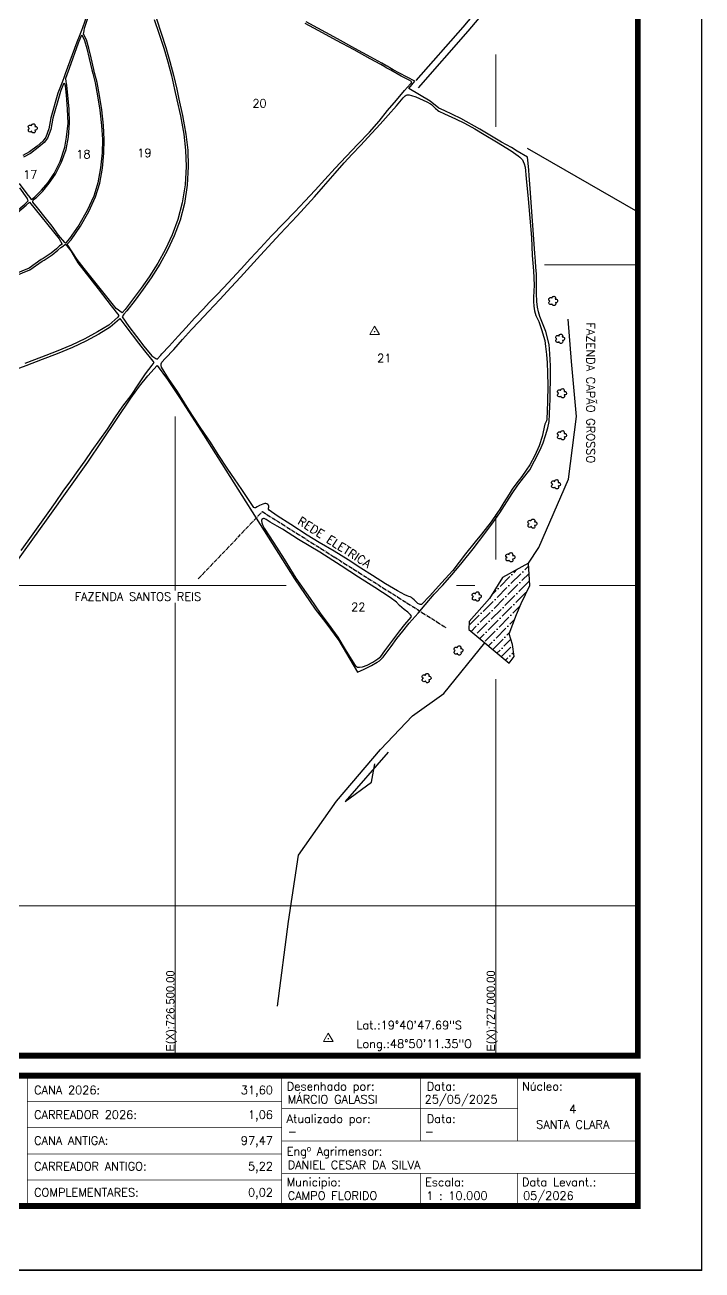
# Model space of a CAD drawing. Extents: x 725222 to 727322, y 7821032 to 7824002.
# Drawn here: x 726265 to 727322, y 7821032 to 7822974 of the extents above; entities that cross this region are included whole.
import ezdxf
from ezdxf.enums import TextEntityAlignment as Align

# ---------------------------------------------------------------- set-up
doc = ezdxf.new("R2010")
doc.units = 0
doc.header["$MEASUREMENT"] = 0
for name, pattern in [('CENTER2', [1.125, 0.75, -0.125, 0.125, -0.125]), ('CONTINUO', [0]), ('LIN0', [0])]:
    doc.linetypes.add(name, pattern=pattern)
for name, color, linetype, lineweight in [('0114001243', 1, 'Continuous', 25), ('MALHA', 8, 'Continuous', 9), ('TEXTO_DIVERSOS', 7, 'Continuous', 5)]:
    doc.layers.add(name, color=color, linetype=linetype, lineweight=lineweight)
for name, color, linetype in [('0114001243013', 5, 'Continuous'), ('0114001243014', 5, 'Continuous'), ('0114001243015', 5, 'Continuous'), ('0114001243016', 5, 'Continuous'), ('0114001243017', 5, 'Continuous'), ('0114001243018', 5, 'Continuous'), ('0114001243019', 5, 'Continuous'), ('0114001243020', 5, 'Continuous'), ('0114001243021', 5, 'Continuous'), ('0114001243022', 5, 'Continuous'), ('_SIMBOLO ARVORE', 118, 'Continuous'), ('CERCA', 56, 'CONTINUO'), ('CURSOS_D_AGUA', 5, 'Continuous'), ('ESTRADA', 1, 'Continuous'), ('MARGEM', 7, 'CONTINUO'), ('REDE_DE_LUZ', 6, 'Continuous'), ('texto', 7, 'Continuous'), ('TEXTO CONFRONTANTES', 7, 'Continuous'), ('TEXTO_NUN_TAL', 7, 'Continuous')]:
    doc.layers.add(name, color=color, linetype=linetype)
doc.styles.add('Simplex', font='simplex.shx')

# ---------------------------------------------------------------- blocks, each defined once
blk = doc.blocks.new('PONY')
at = {"layer": 'texto', "color": 7, "lineweight": 9, "flags": 128}
blk.add_lwpolyline([(734458.8, 7810309.3), (734469.9, 7810309.3), (734464.3, 7810318.9)], close=True, dxfattribs=at)
at = {"layer": 'texto', "color": 7, "lineweight": 9, "const_width": 0.872, "flags": 128}
blk.add_lwpolyline([(734463.9, 7810312.5, -1), (734464.8, 7810312.5, -1)], format="xyb", close=True, dxfattribs=at)

msp = doc.modelspace()

# ---------------------------------------------------------------- hatches: boundary and pattern name
at = {"linetype": 'Continuous'}
h = msp.add_hatch(dxfattribs=at)
h.set_pattern_fill('ANSI36', color=4, scale=70)
h.paths.add_polyline_path([(726957.9, 7822031.3), (727020.9, 7821978.6), (727028.5, 7821989.4), (727025.9, 7822007.7), (727021, 7822024.6), (727032.1, 7822054.5), (727039.5, 7822071.9), (727052.9, 7822100), (727051.1, 7822134.9), (727010.3, 7822112.5), (726990, 7822079.7), (726958.3, 7822044)])

# ---------------------------------------------------------------- linework, layer by layer
at = {"layer": '0114001243'}
for points in [[(726236.8, 7822114.9), (726301.9, 7822205.5), (726363.5, 7822292.6), (726430.6, 7822392.3), (726443.9, 7822410.9), (726457.3, 7822427.2), (726471.9, 7822443.2), (726487.8, 7822421.4), (726507.7, 7822391.9), (726543.9, 7822335), (726686.1, 7822110.6), (726718.1, 7822062.8), (726734.8, 7822041.9), (726755.1, 7822014), (726784.2, 7821964.7), (726794.5, 7821969.7), (726806, 7821975.1), (726815, 7821980.4), (726818.6, 7821982.7), (726821, 7821984.9), (726824.3, 7821988.4), (726827.5, 7821992.2), (726836.5, 7822004.6), (726845.8, 7822017.3), (726854.7, 7822028.8), (726865, 7822041), (726878.6, 7822057), (726889.9, 7822069.8), (726904, 7822086.5), (726916.6, 7822100.2), (726928.1, 7822113), (726940.1, 7822127), (726947.3, 7822135.7), (726964.9, 7822157.4), (726983.1, 7822181.2), (726996.6, 7822199.3), (727006.3, 7822213.1), (727017.1, 7822230.4), (727025.7, 7822243.6), (727034.1, 7822256.4), (727043.3, 7822267.7), (727052.8, 7822280.6), (727060.3, 7822294.4), (727069.3, 7822311.8), (727073.6, 7822322.4), (727077.5, 7822334.1), (727081.2, 7822345.8), (727083, 7822356), (727083.8, 7822367.1), (727084.5, 7822380.3), (727084.7, 7822389.5), (727084.8, 7822402), (727085.3, 7822420.1), (727085.5, 7822442.9), (727084.4, 7822461.4), (727083.2, 7822476), (727077.9, 7822496.3), (727072, 7822511.6), (727068.8, 7822519.6), (727066.4, 7822526.9), (727064.9, 7822534.3), (727063.8, 7822543), (727063.3, 7822555.4), (727063.7, 7822575), (727063.3, 7822586.3), (727062.5, 7822595.9), (727061.9, 7822605.8), (727060.9, 7822618.2), (727053.5, 7822719.1), (727051.9, 7822739.5), (727051.3, 7822748), (727050.4, 7822758.7), (727049.6, 7822768), (727033.5, 7822777.3), (727024.6, 7822783), (727009.1, 7822791.8), (726975.3, 7822811.6), (726945.4, 7822828.3), (726919.3, 7822841.2), (726911.2, 7822844.6), (726897.8, 7822855.7), (726864.4, 7822875.4), (726873.8, 7822886.9), (726849.8, 7822899), (726839.6, 7822904.5), (726837.4, 7822906.2), (726830.3, 7822910.1), (726828.2, 7822911.4), (726822, 7822914.9), (726805.1, 7822924.2), (726780.2, 7822937.9), (726752.9, 7822952.6), (726704.1, 7822979.3)], [(726362.5, 7822990.5), (726355.2, 7822970), (726353.9, 7822965.9), (726351.6, 7822960.8), (726349.8, 7822956.6), (726346.4, 7822947.7), (726332, 7822907.9), (726328.3, 7822898.2), (726326, 7822892.1), (726322.8, 7822883.5), (726318.7, 7822873.3), (726316.8, 7822868.1), (726305.8, 7822829.5), (726302.8, 7822812.2), (726298.1, 7822799.2), (726293.3, 7822792.9), (726284.4, 7822785.5), (726272.7, 7822776.6), (726262, 7822770.8)]]:
    msp.add_lwpolyline(points, dxfattribs=at)
at = {"layer": '0114001243013'}
msp.add_lwpolyline([(726252.3, 7822684.1), (726265.5, 7822695.1), (726270.6, 7822700.2), (726269.1, 7822704.3), (726257.6, 7822720.1)], dxfattribs=at)
at = {"layer": '0114001243014'}
msp.add_lwpolyline([(726253.8, 7822681.8), (726267.4, 7822693.1), (726272.6, 7822698.2), (726318.6, 7822641), (726323.5, 7822632.7), (726319.4, 7822629.7), (726314.5, 7822625.4), (726306.2, 7822618.5), (726293.8, 7822610.2), (726290.5, 7822608.4), (726271.8, 7822595.2), (726248.9, 7822585.7)], dxfattribs=at)
at = {"layer": '0114001243015'}
msp.add_lwpolyline([(726250.1, 7822582.8), (726273.3, 7822592.5), (726292.2, 7822605.7), (726295.4, 7822607.5), (726308.1, 7822616), (726316.6, 7822623), (726321.4, 7822627.3), (726325.4, 7822630.1), (726326.4, 7822631.1), (726328.8, 7822632.6), (726337, 7822622.3), (726347.9, 7822603.1), (726379.6, 7822562.7), (726400.1, 7822536.5), (726411.7, 7822521.4), (726410.1, 7822518.6), (726396.3, 7822506), (726378.5, 7822495.6), (726358.8, 7822484.8), (726338, 7822475), (726314.2, 7822465), (726291.1, 7822456.1), (726265.3, 7822446.2)], dxfattribs=at)
at = {"layer": '0114001243016'}
msp.add_lwpolyline([(726259.5, 7822154.6), (726270.2, 7822169.5), (726291, 7822198.7), (726301.4, 7822213.1), (726313.2, 7822229.5), (726325.3, 7822247), (726337, 7822263.5), (726348.7, 7822279.6), (726359.2, 7822294.6), (726370.5, 7822310.4), (726382.5, 7822327.4), (726394.3, 7822343.8), (726405.6, 7822361.4), (726418.3, 7822379.7), (726431, 7822396.5), (726441.8, 7822413.2), (726453.5, 7822430.2), (726463.7, 7822443.8), (726466.9, 7822447.7), (726465.3, 7822449.8), (726461.5, 7822454.9), (726452.5, 7822466.1), (726442.9, 7822478), (726433.1, 7822491), (726422, 7822506.3), (726413.9, 7822516.6), (726412.7, 7822515.7), (726398.6, 7822502.8), (726380.5, 7822492.2), (726360.6, 7822481.3), (726339.6, 7822471.4), (726315.6, 7822461.4), (726292.5, 7822452.4), (726266.6, 7822442.5), (726240, 7822433)], dxfattribs=at)
at = {"layer": '0114001243017'}
msp.add_lwpolyline([(726256.3, 7822727), (726268.3, 7822711.2), (726272.8, 7822705.2), (726275.3, 7822702), (726277.1, 7822703.4), (726281.6, 7822706.6), (726291.4, 7822716.6), (726301.4, 7822728.8), (726311.2, 7822742.9), (726320.2, 7822761.5), (726327.5, 7822783.8), (726330.5, 7822799.4), (726332.6, 7822821.1), (726332, 7822842.9), (726330.2, 7822864.8), (726328.7, 7822879.6), (726327.7, 7822882.8), (726326.7, 7822883.5), (726325.6, 7822882.4), (726321.5, 7822872.2), (726319.7, 7822867.2), (726308.7, 7822828.8), (726305.7, 7822811.4), (726300.8, 7822797.7), (726295.4, 7822790.8), (726286.3, 7822783.2), (726274.3, 7822774.1), (726263.1, 7822768)], dxfattribs=at)
at = {"layer": '0114001243018'}
msp.add_lwpolyline([(726354.1, 7822959), (726358.4, 7822950.3), (726362.1, 7822937.5), (726365.6, 7822922.3), (726369.8, 7822904.2), (726371.1, 7822898.9), (726375, 7822883.9), (726378.6, 7822863.8), (726382.3, 7822841.7), (726385.1, 7822817.6), (726386.2, 7822795.9), (726385.7, 7822774.7), (726383.4, 7822751.4), (726379, 7822728.2), (726372.7, 7822707.4), (726362.5, 7822684.8), (726349.5, 7822662), (726334.9, 7822641.1), (726329.2, 7822634.7), (726328.5, 7822634.1), (726327.5, 7822635), (726317.8, 7822646.7), (726307.7, 7822660.4), (726297.2, 7822674.2), (726285.2, 7822689), (726277.9, 7822698), (726278.4, 7822701.4), (726283.1, 7822704.7), (726293.2, 7822715), (726303.3, 7822727.4), (726313.3, 7822741.7), (726322.4, 7822760.6), (726329.5, 7822779.9), (726333.6, 7822800.1), (726334.9, 7822821.1), (726334.4, 7822843), (726332.5, 7822865), (726331, 7822880.1), (726330, 7822883.5), (726329.9, 7822885.6), (726329.2, 7822891.2), (726331.1, 7822897.2), (726334.8, 7822906.8), (726349.2, 7822946.7), (726352.6, 7822955.5), (726354.1, 7822959)], close=True, dxfattribs=at)
at = {"layer": '0114001243019'}
msp.add_lwpolyline([(726467.2, 7822982.9), (726474.9, 7822960.3), (726482.1, 7822938.1), (726488.4, 7822916.7), (726494, 7822895.5), (726498.9, 7822873.5), (726502.4, 7822857.8), (726508, 7822832.7), (726513.1, 7822803.8), (726515.9, 7822778.9), (726516.7, 7822753.6), (726515.3, 7822724.9), (726510.9, 7822696.8), (726504.1, 7822671.1), (726495.3, 7822646.9), (726484.9, 7822624.9), (726472.8, 7822603), (726459.2, 7822581.7), (726446.9, 7822564), (726434.5, 7822547.2), (726421.7, 7822530.5), (726416.9, 7822525.3), (726407.8, 7822531.9), (726395.5, 7822547.5), (726383, 7822563.1), (726370.1, 7822578.8), (726358, 7822594.6), (726347.1, 7822608.6), (726331.5, 7822632.7), (726337.3, 7822639.2), (726352.1, 7822660.4), (726365.2, 7822683.5), (726375.5, 7822706.4), (726382, 7822727.5), (726386.4, 7822751), (726388.7, 7822774.6), (726389.2, 7822795.9), (726388.1, 7822817.8), (726385.3, 7822842.1), (726381.6, 7822864.3), (726378, 7822884.6), (726374.1, 7822899.6), (726372.8, 7822904.9), (726368.5, 7822923), (726365, 7822938.3), (726361.2, 7822951.4), (726356.9, 7822960), (726357.8, 7822965.5), (726358.4, 7822969.6), (726359.8, 7822974.1), (726365.3, 7822989.5)], dxfattribs=at)
at = {"layer": '0114001243020'}
msp.add_lwpolyline([(726470.5, 7822984), (726478.1, 7822961.4), (726485.4, 7822939.1), (726491.7, 7822917.6), (726497.3, 7822896.3), (726502.2, 7822874.3), (726505.7, 7822858.5), (726511.4, 7822833.4), (726516.4, 7822804.2), (726519.3, 7822779.1), (726520.1, 7822753.5), (726518.7, 7822724.6), (726514.3, 7822696.1), (726507.4, 7822670.1), (726498.4, 7822645.6), (726488, 7822623.3), (726475.8, 7822601.2), (726462.1, 7822579.8), (726449.7, 7822562), (726437.3, 7822545.2), (726424.3, 7822528.3), (726419.5, 7822523), (726417.3, 7822519.3), (726427.6, 7822504.1), (726439.2, 7822488.2), (726451, 7822473.1), (726463.4, 7822458.2), (726469.7, 7822453.9), (726471.6, 7822453.3), (726477.6, 7822459.3), (726479.2, 7822461.2), (726490.5, 7822473.4), (726504.4, 7822488.8), (726516.7, 7822502.6), (726529.8, 7822517), (726543.2, 7822531.3), (726553.5, 7822542.2), (726564, 7822553), (726575.6, 7822565), (726588.6, 7822578.9), (726602.5, 7822594), (726617.5, 7822610.2), (726633.1, 7822626.9), (726650.1, 7822645.4), (726668.7, 7822664.7), (726686.5, 7822683), (726702, 7822699.3), (726718, 7822716.9), (726733.5, 7822733.5), (726749.2, 7822750.8), (726766.5, 7822769.4), (726784.5, 7822788.2), (726802.9, 7822807), (726818, 7822824.5), (726831.1, 7822841.2), (726844.9, 7822857.1), (726857.7, 7822872.1), (726867.1, 7822882.7), (726868.3, 7822884.3), (726868.2, 7822886.1), (726864.7, 7822888.2), (726852.3, 7822894.6), (726836.1, 7822903.8), (726829, 7822907.7), (726826.8, 7822909.1), (726820.6, 7822912.5), (726803.8, 7822921.8), (726778.9, 7822935.6), (726751.6, 7822950.2), (726729.4, 7822962.3), (726702.8, 7822976.9)], dxfattribs=at)
at = {"layer": '0114001243021', "linetype": 'Continuous'}
msp.add_lwpolyline([(726663.8, 7822648.5), (726689.9, 7822676.8), (726716.9, 7822706.2), (726731, 7822722.4), (726749.2, 7822743.2), (726763.4, 7822759.3), (726776, 7822772.9), (726789, 7822786.2), (726806.8, 7822805.8), (726819.4, 7822819.9), (726831.9, 7822833.7), (726845, 7822848.3), (726855.5, 7822860.6), (726858.7, 7822864), (726860.2, 7822865), (726861.6, 7822865.6), (726862.9, 7822865.6), (726864.7, 7822865.5), (726868.7, 7822864.6), (726875.1, 7822862.4), (726892.4, 7822854.3), (726897.9, 7822851.5), (726899.4, 7822850.5), (726902.5, 7822847.8), (726906, 7822844.1), (726907.8, 7822842.3), (726909.2, 7822841.3), (726910.9, 7822840.1), (726919.9, 7822836), (726937, 7822828.2), (726951.2, 7822821), (726967.3, 7822812.5), (726981.8, 7822803.5), (727000.9, 7822791.9), (727023.7, 7822778), (727035, 7822770.4), (727037.4, 7822768.3), (727039.6, 7822766.2), (727041.4, 7822763.9), (727042.9, 7822761.3), (727044.3, 7822757.7), (727045.6, 7822752.4), (727047.3, 7822734.7), (727050.4, 7822703), (727052.9, 7822673.2), (727055.8, 7822642.9), (727056.8, 7822614.9), (727058.7, 7822590.6), (727059.9, 7822568.6), (727059, 7822549.7), (727059, 7822542.8), (727059.4, 7822535.7), (727060.5, 7822528.3), (727062.4, 7822521.2), (727067.2, 7822511.7), (727071.4, 7822499.5), (727076.2, 7822482.4), (727077.3, 7822472.8), (727078.9, 7822460.5), (727080.2, 7822447.3), (727080.7, 7822431.6), (727081.2, 7822411.2), (727080.7, 7822387), (727080.3, 7822372.6), (727079.6, 7822359.5), (727079.2, 7822356.9), (727076.7, 7822351.4), (727072.3, 7822332.5), (727067.7, 7822318), (727060.9, 7822303), (727052.9, 7822288.3), (727047.2, 7822279.8), (727040.7, 7822270.2), (727031.2, 7822258.3), (727025.5, 7822250.4), (727020.6, 7822242.4), (727012.4, 7822229.3), (727006.1, 7822219.2), (727002.5, 7822213.8), (726992.7, 7822199.2), (726977.8, 7822180.1), (726968, 7822168.2), (726952.8, 7822149.3), (726932.8, 7822123.4), (726915.5, 7822104.2), (726896.9, 7822084.1), (726884.1, 7822070.4), (726883.1, 7822070.1), (726881.9, 7822070.3), (726878.3, 7822072.1), (726872.4, 7822077.4), (726869.9, 7822079.9), (726868.2, 7822081.1), (726866.2, 7822082.4), (726864.5, 7822082.9), (726861.9, 7822083.7), (726857.9, 7822085.2), (726846.7, 7822091.4), (726827.9, 7822102.7), (726807.8, 7822115.4), (726789.3, 7822127), (726769.7, 7822139.8), (726747.9, 7822153.3), (726724.5, 7822167.3), (726705.7, 7822178.3), (726680.1, 7822195.1), (726658.7, 7822208.6), (726646.6, 7822217.3), (726645.4, 7822219.1), (726645.6, 7822220.5), (726646.1, 7822222.3), (726646, 7822223.5), (726645.2, 7822225.1), (726644.3, 7822226.3), (726642.8, 7822227.3), (726641.2, 7822227.7), (726639.6, 7822227.8), (726636.5, 7822227), (726631.5, 7822224.8), (726627.6, 7822222.6), (726625.2, 7822221.2), (726624.1, 7822221), (726622.6, 7822221.5), (726615.3, 7822232.6), (726603.9, 7822249.8), (726592.1, 7822266.3), (726582, 7822281.6), (726567, 7822304.5), (726555.1, 7822323.6), (726539.6, 7822345.2), (726527.7, 7822363.7), (726518.5, 7822378.1), (726503.2, 7822402.6), (726489.5, 7822423.1), (726478.7, 7822440.7), (726477.8, 7822443.3), (726477.8, 7822445.7), (726479, 7822448.5), (726484.1, 7822453.9), (726497.5, 7822468.3), (726511.3, 7822483.6), (726525.4, 7822499.2), (726536.5, 7822511.3), (726551.6, 7822527.5), (726569.4, 7822546.3), (726586.9, 7822565.3), (726601.6, 7822580.8), (726617.1, 7822598.1), (726633, 7822615.3), (726651.2, 7822635.2)], close=True, dxfattribs=at)
at = {"layer": '0114001243022', "linetype": 'Continuous'}
msp.add_lwpolyline([(726638.5, 7822189.6), (726653.3, 7822167.3), (726669.6, 7822141.1), (726688.2, 7822111.4), (726710.3, 7822079.5), (726725.9, 7822056.9), (726738.7, 7822040.2), (726753.3, 7822019.5), (726765.2, 7822000.3), (726774.1, 7821985.1), (726780.8, 7821975.1), (726782.6, 7821973.5), (726784, 7821972.8), (726787.5, 7821972.5), (726792.1, 7821973.3), (726799.1, 7821975.8), (726808.1, 7821980.2), (726815.7, 7821985.4), (726820.4, 7821989.4), (726826.7, 7821998.1), (726839.3, 7822014.9), (726850, 7822029.4), (726858, 7822039.1), (726868, 7822050.7), (726868.3, 7822051.9), (726866.9, 7822054.4), (726862.8, 7822058.6), (726857, 7822062.5), (726853.3, 7822065.4), (726849.9, 7822069), (726844.9, 7822073.9), (726835.2, 7822081), (726811.4, 7822096.9), (726785.7, 7822113), (726758.6, 7822130.6), (726725.5, 7822151.8), (726692.3, 7822171.9), (726667.3, 7822188), (726658.7, 7822192.7), (726648, 7822199), (726641.5, 7822203.1), (726639.9, 7822204.1), (726638.5, 7822204.4), (726637.6, 7822204.3), (726636.3, 7822203.9), (726635.1, 7822203), (726634.4, 7822201.3), (726634.9, 7822197.6), (726636.4, 7822193.6)], close=True, dxfattribs=at)
at = {"layer": '_SIMBOLO ARVORE', "linetype": 'CONTINUO'}
for points in [[(726276, 7822808.6, 0), (726274.7, 7822807.5, 0), (726273.1, 7822807.3, 0), (726272, 7822807.8, 0), (726271.2, 7822808.6, 0), (726270.9, 7822809.5, 0), (726270.8, 7822810.8, 0), (726271.2, 7822811.6, 0), (726271.7, 7822812.3, 0), (726272.6, 7822812.9, 0), (726272, 7822813.1, 0), (726271.4, 7822813.5, 0), (726270.8, 7822814.6, 0), (726270.6, 7822815.9, 0), (726271.1, 7822817.2, 0), (726271.6, 7822817.6, 0), (726272.6, 7822818.2, 0), (726273.5, 7822818.3, 0), (726274.3, 7822818.2, 0), (726274.9, 7822818, 0), (726275.6, 7822817.3, 0), (726275.8, 7822818.5, 0), (726276, 7822819, 0), (726276.5, 7822819.6, 0), (726277.2, 7822819.9, 0), (726278, 7822820.2, 0), (726278.8, 7822820.3, 0), (726279.6, 7822820.2, 0), (726280.2, 7822819.8, 0), (726280.7, 7822819.3, 0), (726281.1, 7822818.5, 0), (726281.3, 7822817.6, 0), (726280.9, 7822816, 0), (726282, 7822816, 0), (726283, 7822815.8, 0), (726283.8, 7822815.1, 0), (726284.3, 7822814.5, 0), (726284.5, 7822812.3, 0), (726283.9, 7822811.3, 0), (726283.2, 7822810.6, 0), (726282, 7822810.3, 0), (726281, 7822810.4, 0), (726281.6, 7822808.3, 0), (726281.3, 7822807.5, 0), (726280.7, 7822806.6, 0), (726280.1, 7822806.1, 0), (726279.1, 7822805.9, 0), (726278.2, 7822805.9, 0), (726277.5, 7822806.1, 0), (726276.7, 7822806.9, 0), (726276.2, 7822807.6, 0), (726276, 7822808.7, 0)], [(727087.8, 7822539.4, 0), (727086.6, 7822538.3, 0), (727085, 7822538.1, 0), (727083.9, 7822538.6, 0), (727083.1, 7822539.4, 0), (727082.8, 7822540.3, 0), (727082.7, 7822541.6, 0), (727083.1, 7822542.4, 0), (727083.6, 7822543.1, 0), (727084.5, 7822543.7, 0), (727083.9, 7822543.9, 0), (727083.3, 7822544.3, 0), (727082.6, 7822545.4, 0), (727082.5, 7822546.7, 0), (727083, 7822548, 0), (727083.5, 7822548.4, 0), (727084.4, 7822549, 0), (727085.4, 7822549.1, 0), (727086.2, 7822549, 0), (727086.8, 7822548.7, 0), (727087.5, 7822548.1, 0), (727087.7, 7822549.3, 0), (727087.9, 7822549.8, 0), (727088.4, 7822550.4, 0), (727089.1, 7822550.7, 0), (727089.9, 7822551, 0), (727090.7, 7822551.1, 0), (727091.5, 7822551, 0), (727092.1, 7822550.6, 0), (727092.6, 7822550.1, 0), (727093, 7822549.3, 0), (727093.2, 7822548.4, 0), (727092.8, 7822546.8, 0), (727093.9, 7822546.8, 0), (727094.8, 7822546.6, 0), (727095.7, 7822545.9, 0), (727096.2, 7822545.3, 0), (727096.4, 7822543.1, 0), (727095.8, 7822542.1, 0), (727095.1, 7822541.4, 0), (727093.9, 7822541.1, 0), (727092.9, 7822541.2, 0), (727093.5, 7822539.1, 0), (727093.2, 7822538.3, 0), (727092.6, 7822537.4, 0), (727092, 7822536.9, 0), (727091, 7822536.7, 0), (727090.1, 7822536.7, 0), (727089.4, 7822536.9, 0), (727088.6, 7822537.7, 0), (727088.1, 7822538.4, 0), (727087.9, 7822539.5, 0)], [(727098.8, 7822480.4, 0), (727097.5, 7822479.3, 0), (727096, 7822479.1, 0), (727094.8, 7822479.6, 0), (727094, 7822480.4, 0), (727093.7, 7822481.3, 0), (727093.6, 7822482.6, 0), (727094, 7822483.4, 0), (727094.5, 7822484.1, 0), (727095.4, 7822484.7, 0), (727094.8, 7822484.9, 0), (727094.2, 7822485.3, 0), (727093.6, 7822486.4, 0), (727093.5, 7822487.7, 0), (727093.9, 7822489, 0), (727094.4, 7822489.4, 0), (727095.4, 7822490, 0), (727096.4, 7822490.1, 0), (727097.1, 7822490, 0), (727097.8, 7822489.8, 0), (727098.4, 7822489.1, 0), (727098.6, 7822490.3, 0), (727098.8, 7822490.8, 0), (727099.3, 7822491.4, 0), (727100.1, 7822491.7, 0), (727100.8, 7822492, 0), (727101.6, 7822492.1, 0), (727102.4, 7822492, 0), (727103, 7822491.6, 0), (727103.5, 7822491.1, 0), (727103.9, 7822490.3, 0), (727104.1, 7822489.4, 0), (727103.7, 7822487.8, 0), (727104.8, 7822487.8, 0), (727105.8, 7822487.6, 0), (727106.7, 7822486.9, 0), (727107.1, 7822486.3, 0), (727107.3, 7822484.1, 0), (727106.7, 7822483.1, 0), (727106, 7822482.4, 0), (727104.9, 7822482.1, 0), (727103.9, 7822482.2, 0), (727104.4, 7822480.1, 0), (727104.2, 7822479.3, 0), (727103.6, 7822478.4, 0), (727102.9, 7822477.9, 0), (727102, 7822477.7, 0), (727101, 7822477.7, 0), (727100.3, 7822477.9, 0), (727099.5, 7822478.7, 0), (727099, 7822479.4, 0), (727098.8, 7822480.5, 0)], [(727101.5, 7822395.4, 0), (727100.3, 7822394.4, 0), (727098.7, 7822394.2, 0), (727097.5, 7822394.6, 0), (727096.7, 7822395.4, 0), (727096.4, 7822396.3, 0), (727096.3, 7822397.6, 0), (727096.8, 7822398.5, 0), (727097.2, 7822399.1, 0), (727098.1, 7822399.7, 0), (727097.5, 7822399.9, 0), (727097, 7822400.4, 0), (727096.3, 7822401.4, 0), (727096.2, 7822402.7, 0), (727096.7, 7822404, 0), (727097.2, 7822404.5, 0), (727098.1, 7822405, 0), (727099.1, 7822405.2, 0), (727099.9, 7822405.1, 0), (727100.5, 7822404.8, 0), (727101.1, 7822404.2, 0), (727101.4, 7822405.3, 0), (727101.5, 7822405.8, 0), (727102, 7822406.4, 0), (727102.8, 7822406.7, 0), (727103.5, 7822407, 0), (727104.3, 7822407.1, 0), (727105.1, 7822407, 0), (727105.8, 7822406.7, 0), (727106.2, 7822406.2, 0), (727106.6, 7822405.3, 0), (727106.8, 7822404.4, 0), (727106.4, 7822402.8, 0), (727107.6, 7822402.8, 0), (727108.5, 7822402.6, 0), (727109.4, 7822401.9, 0), (727109.9, 7822401.4, 0), (727110, 7822399.1, 0), (727109.5, 7822398.1, 0), (727108.7, 7822397.5, 0), (727107.6, 7822397.2, 0), (727106.6, 7822397.3, 0), (727107.1, 7822395.2, 0), (727106.9, 7822394.3, 0), (727106.3, 7822393.4, 0), (727105.6, 7822392.9, 0), (727104.7, 7822392.7, 0), (727103.7, 7822392.7, 0), (727103, 7822392.9, 0), (727102.2, 7822393.7, 0), (727101.7, 7822394.4, 0), (727101.5, 7822395.5, 0)], [(727101.5, 7822329.9, 0), (727100.3, 7822328.8, 0), (727098.7, 7822328.6, 0), (727097.5, 7822329.1, 0), (727096.7, 7822329.9, 0), (727096.4, 7822330.8, 0), (727096.3, 7822332.1, 0), (727096.8, 7822332.9, 0), (727097.2, 7822333.5, 0), (727098.1, 7822334.2, 0), (727097.5, 7822334.4, 0), (727097, 7822334.8, 0), (727096.3, 7822335.9, 0), (727096.2, 7822337.1, 0), (727096.7, 7822338.5, 0), (727097.2, 7822338.9, 0), (727098.1, 7822339.5, 0), (727099.1, 7822339.6, 0), (727099.9, 7822339.5, 0), (727100.5, 7822339.2, 0), (727101.1, 7822338.6, 0), (727101.4, 7822339.8, 0), (727101.5, 7822340.2, 0), (727102, 7822340.9, 0), (727102.8, 7822341.2, 0), (727103.5, 7822341.5, 0), (727104.3, 7822341.6, 0), (727105.1, 7822341.4, 0), (727105.8, 7822341.1, 0), (727106.2, 7822340.6, 0), (727106.6, 7822339.8, 0), (727106.8, 7822338.9, 0), (727106.4, 7822337.3, 0), (727107.6, 7822337.3, 0), (727108.5, 7822337.1, 0), (727109.4, 7822336.4, 0), (727109.9, 7822335.8, 0), (727110, 7822333.6, 0), (727109.5, 7822332.6, 0), (727108.7, 7822331.9, 0), (727107.6, 7822331.6, 0), (727106.6, 7822331.7, 0), (727107.1, 7822329.6, 0), (727106.9, 7822328.7, 0), (727106.3, 7822327.9, 0), (727105.6, 7822327.4, 0), (727104.7, 7822327.1, 0), (727103.7, 7822327.2, 0), (727103, 7822327.4, 0), (727102.2, 7822328.2, 0), (727101.7, 7822328.9, 0), (727101.5, 7822330, 0)], [(727092.2, 7822253.4, 0), (727091, 7822252.3, 0), (727089.4, 7822252.2, 0), (727088.2, 7822252.6, 0), (727087.4, 7822253.4, 0), (727087.1, 7822254.3, 0), (727087, 7822255.6, 0), (727087.5, 7822256.5, 0), (727087.9, 7822257.1, 0), (727088.8, 7822257.7, 0), (727088.2, 7822257.9, 0), (727087.7, 7822258.4, 0), (727087, 7822259.4, 0), (727086.9, 7822260.7, 0), (727087.4, 7822262, 0), (727087.9, 7822262.5, 0), (727088.8, 7822263, 0), (727089.8, 7822263.2, 0), (727090.6, 7822263, 0), (727091.2, 7822262.8, 0), (727091.9, 7822262.2, 0), (727092.1, 7822263.3, 0), (727092.2, 7822263.8, 0), (727092.7, 7822264.4, 0), (727093.5, 7822264.7, 0), (727094.2, 7822265, 0), (727095, 7822265.1, 0), (727095.8, 7822265, 0), (727096.5, 7822264.6, 0), (727096.9, 7822264.1, 0), (727097.3, 7822263.3, 0), (727097.5, 7822262.4, 0), (727097.1, 7822260.8, 0), (727098.3, 7822260.8, 0), (727099.2, 7822260.6, 0), (727100.1, 7822259.9, 0), (727100.6, 7822259.3, 0), (727100.7, 7822257.1, 0), (727100.2, 7822256.1, 0), (727099.4, 7822255.4, 0), (727098.3, 7822255.1, 0), (727097.3, 7822255.2, 0), (727097.8, 7822253.2, 0), (727097.6, 7822252.3, 0), (727097, 7822251.4, 0), (727096.3, 7822250.9, 0), (727095.4, 7822250.7, 0), (727094.5, 7822250.7, 0), (727093.8, 7822250.9, 0), (727093, 7822251.7, 0), (727092.4, 7822252.4, 0), (727092.2, 7822253.5, 0)], [(727055.4, 7822191.9, 0), (727054.2, 7822190.9, 0), (727052.6, 7822190.7, 0), (727051.5, 7822191.1, 0), (727050.7, 7822191.9, 0), (727050.3, 7822192.8, 0), (727050.3, 7822194.1, 0), (727050.7, 7822195, 0), (727051.1, 7822195.6, 0), (727052.1, 7822196.2, 0), (727051.5, 7822196.4, 0), (727050.9, 7822196.9, 0), (727050.2, 7822197.9, 0), (727050.1, 7822199.2, 0), (727050.6, 7822200.5, 0), (727051.1, 7822201, 0), (727052, 7822201.5, 0), (727053, 7822201.7, 0), (727053.8, 7822201.6, 0), (727054.4, 7822201.3, 0), (727055.1, 7822200.7, 0), (727055.3, 7822201.8, 0), (727055.5, 7822202.3, 0), (727056, 7822202.9, 0), (727056.7, 7822203.2, 0), (727057.5, 7822203.5, 0), (727058.3, 7822203.6, 0), (727059.1, 7822203.5, 0), (727059.7, 7822203.2, 0), (727060.2, 7822202.6, 0), (727060.6, 7822201.8, 0), (727060.7, 7822200.9, 0), (727060.4, 7822199.3, 0), (727061.5, 7822199.3, 0), (727062.4, 7822199.1, 0), (727063.3, 7822198.4, 0), (727063.8, 7822197.8, 0), (727063.9, 7822195.6, 0), (727063.4, 7822194.6, 0), (727062.7, 7822194, 0), (727061.5, 7822193.7, 0), (727060.5, 7822193.7, 0), (727061.1, 7822191.7, 0), (727060.8, 7822190.8, 0), (727060.2, 7822189.9, 0), (727059.6, 7822189.4, 0), (727058.6, 7822189.2, 0), (727057.7, 7822189.2, 0), (727057, 7822189.4, 0), (727056.2, 7822190.2, 0), (727055.6, 7822190.9, 0), (727055.5, 7822192, 0)], [(727021, 7822139.5, 0), (727019.8, 7822138.4, 0), (727018.2, 7822138.2, 0), (727017, 7822138.7, 0), (727016.2, 7822139.5, 0), (727015.9, 7822140.4, 0), (727015.8, 7822141.7, 0), (727016.3, 7822142.5, 0), (727016.7, 7822143.1, 0), (727017.6, 7822143.8, 0), (727017, 7822144, 0), (727016.5, 7822144.4, 0), (727015.8, 7822145.5, 0), (727015.7, 7822146.7, 0), (727016.2, 7822148.1, 0), (727016.7, 7822148.5, 0), (727017.6, 7822149.1, 0), (727018.6, 7822149.2, 0), (727019.4, 7822149.1, 0), (727020, 7822148.8, 0), (727020.7, 7822148.2, 0), (727020.9, 7822149.4, 0), (727021, 7822149.8, 0), (727021.5, 7822150.5, 0), (727022.3, 7822150.8, 0), (727023, 7822151.1, 0), (727023.8, 7822151.2, 0), (727024.6, 7822151.1, 0), (727025.3, 7822150.7, 0), (727025.7, 7822150.2, 0), (727026.1, 7822149.4, 0), (727026.3, 7822148.5, 0), (727025.9, 7822146.9, 0), (727027.1, 7822146.9, 0), (727028, 7822146.7, 0), (727028.9, 7822146, 0), (727029.4, 7822145.4, 0), (727029.5, 7822143.2, 0), (727029, 7822142.2, 0), (727028.2, 7822141.5, 0), (727027.1, 7822141.2, 0), (727026.1, 7822141.3, 0), (727026.6, 7822139.2, 0), (727026.4, 7822138.3, 0), (727025.8, 7822137.5, 0), (727025.1, 7822137, 0), (727024.2, 7822136.7, 0), (727023.3, 7822136.8, 0), (727022.6, 7822137, 0), (727021.8, 7822137.8, 0), (727021.2, 7822138.5, 0), (727021, 7822139.6, 0)], [(726968.5, 7822078.3, 0), (726967.3, 7822077.2, 0), (726965.7, 7822077.1, 0), (726964.6, 7822077.5, 0), (726963.8, 7822078.3, 0), (726963.4, 7822079.2, 0), (726963.4, 7822080.5, 0), (726963.8, 7822081.3, 0), (726964.2, 7822082, 0), (726965.2, 7822082.6, 0), (726964.6, 7822082.8, 0), (726964, 7822083.2, 0), (726963.3, 7822084.3, 0), (726963.2, 7822085.6, 0), (726963.7, 7822086.9, 0), (726964.2, 7822087.4, 0), (726965.1, 7822087.9, 0), (726966.1, 7822088.1, 0), (726966.9, 7822087.9, 0), (726967.5, 7822087.7, 0), (726968.2, 7822087.1, 0), (726968.4, 7822088.2, 0), (726968.6, 7822088.7, 0), (726969.1, 7822089.3, 0), (726969.8, 7822089.6, 0), (726970.6, 7822089.9, 0), (726971.4, 7822090, 0), (726972.2, 7822089.9, 0), (726972.8, 7822089.5, 0), (726973.3, 7822089, 0), (726973.7, 7822088.2, 0), (726973.8, 7822087.3, 0), (726973.5, 7822085.7, 0), (726974.6, 7822085.7, 0), (726975.5, 7822085.5, 0), (726976.4, 7822084.8, 0), (726976.9, 7822084.2, 0), (726977, 7822082, 0), (726976.5, 7822081, 0), (726975.8, 7822080.3, 0), (726974.6, 7822080, 0), (726973.6, 7822080.1, 0), (726974.2, 7822078.1, 0), (726973.9, 7822077.2, 0), (726973.3, 7822076.3, 0), (726972.7, 7822075.8, 0), (726971.7, 7822075.6, 0), (726970.8, 7822075.6, 0), (726970.1, 7822075.8, 0), (726969.3, 7822076.6, 0), (726968.7, 7822077.3, 0), (726968.6, 7822078.4, 0)], [(726940.1, 7821994.2, 0), (726938.9, 7821993.1, 0), (726937.3, 7821992.9, 0), (726936.2, 7821993.4, 0), (726935.4, 7821994.2, 0), (726935, 7821995.1, 0), (726934.9, 7821996.4, 0), (726935.4, 7821997.2, 0), (726935.8, 7821997.9, 0), (726936.7, 7821998.5, 0), (726936.2, 7821998.7, 0), (726935.6, 7821999.1, 0), (726934.9, 7822000.2, 0), (726934.8, 7822001.4, 0), (726935.3, 7822002.8, 0), (726935.8, 7822003.2, 0), (726936.7, 7822003.8, 0), (726937.7, 7822003.9, 0), (726938.5, 7822003.8, 0), (726939.1, 7822003.5, 0), (726939.8, 7822002.9, 0), (726940, 7822004.1, 0), (726940.1, 7822004.5, 0), (726940.6, 7822005.2, 0), (726941.4, 7822005.5, 0), (726942.1, 7822005.8, 0), (726943, 7822005.9, 0), (726943.7, 7822005.8, 0), (726944.4, 7822005.4, 0), (726944.8, 7822004.9, 0), (726945.3, 7822004.1, 0), (726945.4, 7822003.2, 0), (726945, 7822001.6, 0), (726946.2, 7822001.6, 0), (726947.1, 7822001.4, 0), (726948, 7822000.7, 0), (726948.5, 7822000.1, 0), (726948.6, 7821997.9, 0), (726948.1, 7821996.9, 0), (726947.3, 7821996.2, 0), (726946.2, 7821995.9, 0), (726945.2, 7821996, 0), (726945.7, 7821993.9, 0), (726945.5, 7821993, 0), (726944.9, 7821992.2, 0), (726944.2, 7821991.7, 0), (726943.3, 7821991.4, 0), (726942.4, 7821991.5, 0), (726941.7, 7821991.7, 0), (726940.9, 7821992.5, 0), (726940.3, 7821993.2, 0), (726940.2, 7821994.3, 0)], [(726890.4, 7821951, 0), (726889.1, 7821950, 0), (726887.5, 7821949.8, 0), (726886.4, 7821950.2, 0), (726885.6, 7821951, 0), (726885.3, 7821951.9, 0), (726885.2, 7821953.2, 0), (726885.6, 7821954.1, 0), (726886.1, 7821954.7, 0), (726887, 7821955.3, 0), (726886.4, 7821955.5, 0), (726885.8, 7821956, 0), (726885.2, 7821957, 0), (726885, 7821958.3, 0), (726885.5, 7821959.6, 0), (726886, 7821960.1, 0), (726887, 7821960.7, 0), (726888, 7821960.8, 0), (726888.7, 7821960.7, 0), (726889.3, 7821960.4, 0), (726890, 7821959.8, 0), (726890.2, 7821960.9, 0), (726890.4, 7821961.4, 0), (726890.9, 7821962, 0), (726891.7, 7821962.3, 0), (726892.4, 7821962.6, 0), (726893.2, 7821962.7, 0), (726894, 7821962.6, 0), (726894.6, 7821962.3, 0), (726895.1, 7821961.8, 0), (726895.5, 7821960.9, 0), (726895.7, 7821960, 0), (726895.3, 7821958.4, 0), (726896.4, 7821958.4, 0), (726897.4, 7821958.2, 0), (726898.3, 7821957.5, 0), (726898.7, 7821957, 0), (726898.9, 7821954.7, 0), (726898.3, 7821953.7, 0), (726897.6, 7821953.1, 0), (726896.5, 7821952.8, 0), (726895.5, 7821952.9, 0), (726896, 7821950.8, 0), (726895.8, 7821949.9, 0), (726895.2, 7821949, 0), (726894.5, 7821948.5, 0), (726893.6, 7821948.3, 0), (726892.6, 7821948.3, 0), (726891.9, 7821948.5, 0), (726891.1, 7821949.3, 0), (726890.6, 7821950, 0), (726890.4, 7821951.1, 0)]]:
    msp.add_polyline3d(points, dxfattribs=at)
at = {"layer": 'CERCA', "ltscale": 20}
msp.add_lwpolyline([(727048.9, 7822782.2), (727221.6, 7822683)], dxfattribs=at)
at = {"layer": 'CURSOS_D_AGUA'}
for points in [[(727051.1, 7822134.9), (727066.9, 7822159.2), (727113.4, 7822265.9), (727125.7, 7822363.6), (727117.8, 7822449.5), (727112.6, 7822515.5)], [(726659.3, 7821443.6), (726676.4, 7821576), (726692, 7821679.5), (726751.6, 7821763.6), (726820.1, 7821844.3), (726870.1, 7821896.6), (726918.8, 7821931.5), (726982.6, 7822010.6)]]:
    msp.add_lwpolyline(points, dxfattribs=at)
at = {"layer": 'CURSOS_D_AGUA', "linetype": 'ByBlock'}
for points in [[(726957.9, 7822031.3), (727020.9, 7821978.6), (727028.5, 7821989.4), (727025.9, 7822007.7), (727021, 7822024.6), (727032.1, 7822054.5), (727039.5, 7822071.9), (727052.9, 7822100), (727051.1, 7822134.9), (727010.3, 7822112.5), (726990, 7822079.7), (726958.3, 7822044), (726957.9, 7822031.3)], [(726832, 7821840.1), (726764.9, 7821763.2), (726805.8, 7821793.1), (726811.3, 7821821.8)]]:
    msp.add_lwpolyline(points, dxfattribs=at)
at = {"layer": 'ESTRADA', "linetype": 'Continuous'}
for points in [[(726875.9, 7822887.8), (726949.1, 7822971.2), (727111.7, 7823164.5), (727196.1, 7823258.8)], [(726879.4, 7822876.4), (726956.8, 7822964.7), (727119.4, 7823157.9), (727203.9, 7823252.3)]]:
    msp.add_lwpolyline(points, dxfattribs=at)
at = {"layer": 'MALHA', "linetype": 'ByBlock'}
for points in [[(727000, 7822928.3), (727000, 7822815.6)], [(727076.1, 7822600), (727221.6, 7822600)], [(726500, 7822363.7), (726500, 7822092.4)], [(727000, 7822211.3), (727000, 7822140.3)], [(726254.9, 7822100), (726672.9, 7822100)], [(726938.5, 7822100), (726967.4, 7822100)], [(727067.9, 7822100), (727221.6, 7822100)], [(726500, 7822072.9), (726500, 7821600), (726500, 7821366.4)], [(727000, 7821953.6), (727000, 7821600), (727000, 7821366.4)], [(725321.6, 7821600), (725500, 7821600), (727221.6, 7821600)]]:
    msp.add_lwpolyline(points, dxfattribs=at)
at = {"layer": 'MARGEM', "color": 174, "linetype": 'LIN0'}
msp.add_line((727321.8, 7821032), (725221.6, 7821032), dxfattribs=at)
at = {"layer": 'MARGEM', "color": 174, "linetype": 'LIN0', "flags": 128}
msp.add_lwpolyline([(727321.6, 7821032), (727321.6, 7824002), (725221.6, 7824002), (725221.6, 7821032)], close=True, dxfattribs=at)
at = {"layer": 'MARGEM', "color": 174, "linetype": 'LIN0', "const_width": 9.09, "flags": 128}
for points in [[(727221.6, 7821366.4), (727221.6, 7823902), (725321.6, 7823902), (725321.6, 7821366.4)], [(725321.6, 7821335.3), (727221.6, 7821335.3), (727221.6, 7821132), (725321.6, 7821132)]]:
    msp.add_lwpolyline(points, close=True, dxfattribs=at)
at = {"layer": 'MARGEM', "color": 174, "linetype": 'LIN0', "const_width": 1.01, "flags": 128}
for points in [[(726269, 7821335.3), (726269, 7821134.5)], [(726665.7, 7821335.3), (726665.7, 7821134.5)], [(726882.6, 7821233.6), (726882.6, 7821335.3)], [(727034.3, 7821233.6), (727034.3, 7821335.3)], [(726269, 7821294.6), (726665.7, 7821294.6)], [(726665.7, 7821284.5), (727034.3, 7821284.5)], [(726269, 7821254), (726665.7, 7821254)], [(726665.7, 7821233.6), (727221.8, 7821233.6)], [(726269, 7821213.3), (726665.7, 7821213.3)], [(726269, 7821172.7), (726665.7, 7821172.7)], [(726665.7, 7821182.8), (727221.7, 7821182.8)], [(726882.6, 7821182.8), (726882.6, 7821132.5)], [(727034.3, 7821182.8), (727034.3, 7821132.5)]]:
    msp.add_lwpolyline(points, dxfattribs=at)
at = {"layer": 'REDE_DE_LUZ', "linetype": 'CENTER2', "ltscale": 8}
msp.add_lwpolyline([(726535.6, 7822110.3), (726635.9, 7822215.2), (726747.8, 7822144.6), (726922.5, 7822034.1)], dxfattribs=at)

# ---------------------------------------------------------------- block references
at = {"color": 1, "linetype": 'ByBlock', "xscale": 1.348467713847426, "yscale": 1.348467713847426, "zscale": 1.348467713847426}
for p in [(-263590.6, -2709458.2, -235.3), (-263662.8, -2710561.2)]:
    msp.add_blockref('PONY', p, dxfattribs=at)

# ---------------------------------------------------------------- texts
at = {"layer": 'MALHA'}
for s, p in [('E(X):726.500.00', (726502.6, 7821372.9)), ('E(X):727.000.00', (727002.6, 7821372.9))]:
    msp.add_text(s, height=13, rotation=90, dxfattribs=at).set_placement(p, align=Align.BOTTOM_LEFT)
at = {"layer": 'MARGEM', "color": 7, "linetype": 'Continuous', "lineweight": 9, "style": 'Simplex'}
for s, p in [('Desenhado por:', (726673.6, 7821325.2)), ('Data:', (726892.2, 7821325.2)), ('Núcleo:', (727040.7, 7821325.2)), ('Atualizado por:', (726673.6, 7821274.6)), ('Data:', (726892.2, 7821274.6)), ('Engº Agrimensor:', (726673.6, 7821223.9)), ('Municipio:', (726673.6, 7821175.8)), ('Escala:', (726889.6, 7821175.8)), ('Data Levant.:', (727040.7, 7821175.8))]:
    msp.add_text(s, height=13, dxfattribs=at).set_placement(p, align=Align.TOP_LEFT)
at = {"layer": 'MARGEM', "color": 7, "linetype": 'Continuous', "style": 'Simplex'}
for s, p in [('CANA 2026:', (726279.6, 7821319.4)), ('MÁRCIO GALASSI', (726675.2, 7821305)), ('25/05/2025', (726888.9, 7821305)), ('CARREADOR 2026:', (726279.6, 7821280.9)), ('-', (726675.2, 7821254.6)), ('-', (726888.9, 7821254.6)), ('CANA ANTIGA:', (726279.6, 7821240.6)), ('CARREADOR ANTIGO:', (726279.6, 7821200.4)), ('DANIEL CESAR DA SILVA', (726675.2, 7821202.7)), ('COMPLEMENTARES:', (726279.6, 7821159.7)), ('CAMPO FLORIDO', (726675.2, 7821154.6)), ('1 : 10.000', (726891.3, 7821154.6)), ('05/2026', (727042.4, 7821154.6))]:
    msp.add_text(s, height=13, dxfattribs=at).set_placement(p, align=Align.TOP_LEFT)
for s, p in [('31,60', (726652.3, 7821319.4)), ('1,06', (726652.3, 7821280.9)), ('97,47', (726652.3, 7821240.6)), ('5,22', (726652.3, 7821200.4)), ('0,02', (726652.3, 7821159.7))]:
    msp.add_text(s, height=13, dxfattribs=at).set_placement(p, align=Align.TOP_RIGHT)
for s, p in [('4', (727120.1, 7821283.1)), ('SANTA CLARA', (727120.1, 7821259.1))]:
    msp.add_text(s, height=13, dxfattribs=at).set_placement(p, align=Align.MIDDLE_CENTER)
at = {"layer": 'texto', "linetype": 'ByBlock', "style": 'Simplex'}
for s, p in [('Lat.:19°40\'47.69"S', (726782.4, 7821407.6)), ('Long.:48°50\'11.35"O', (726782.4, 7821378.6))]:
    msp.add_text(s, height=13, dxfattribs=at).set_placement(p)
at = {"layer": 'TEXTO CONFRONTANTES', "linetype": 'Continuous', "style": 'Simplex'}
msp.add_text('FAZENDA CAPÃO GROSSO ', height=13, rotation=270, dxfattribs=at).set_placement((727141.5, 7822510.2))
msp.add_text('FAZENDA SANTOS REIS', height=13, dxfattribs=at).set_placement((726343, 7822076.2))
at = {"layer": 'TEXTO_DIVERSOS', "linetype": 'Continuous', "style": 'Simplex'}
msp.add_text('REDE ELETRICA', height=13, rotation=327.418, dxfattribs=at).set_placement((726689.6, 7822197.1))
at = {"layer": 'TEXTO_NUN_TAL', "linetype": 'Continuous', "style": 'Simplex'}
for s, p in [('20', (726620.3, 7822845.5)), ('19', (726440.6, 7822768.3)), ('18', (726345.4, 7822766.2)), ('17', (726262.6, 7822734.5)), ('21', (726814.9, 7822448.1)), ('22', (726774.3, 7822059.8))]:
    msp.add_text(s, height=13, rotation=0.4225, dxfattribs=at).set_placement(p)

doc.saveas('drawing.dxf')
